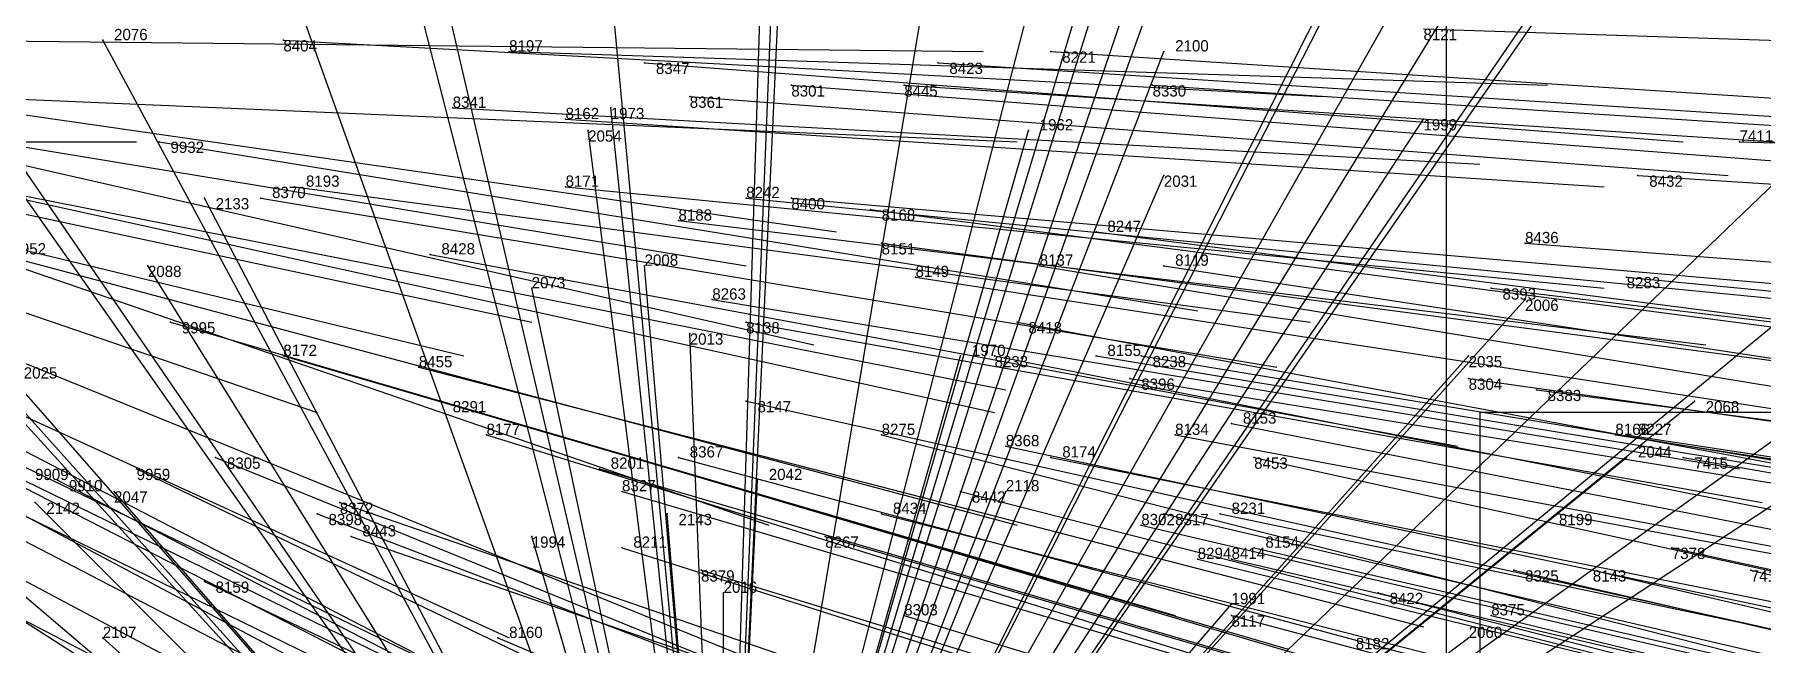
# Model space of a CAD drawing. Extents: x -0.5 to 0.59, y -0.5 to 0.59.
# Drawn here: x 0.103 to 0.256, y -0.0596 to -0.0055 of the extents above; entities that cross this region are included whole.
import ezdxf

# ---------------------------------------------------------------- set-up
doc = ezdxf.new("R2010")
doc.units = 0
for name, color, linetype in [('Clients', 3, 'CONTINUOUS'), ('Facilities', 3, 'CONTINUOUS'), ('Facilities_lines', 3, 'CONTINUOUS'), ('Min_max_boxes', 1, 'CONTINUOUS'), ('Normals', 1, 'CONTINUOUS'), ('Source_points', 5, 'CONTINUOUS'), ('Text', 3, 'CONTINUOUS')]:
    doc.layers.add(name, color=color, linetype=linetype)

msp = doc.modelspace()

# ---------------------------------------------------------------- linework, layer by layer
at = {"layer": 'Clients', "color": 5}
for p in [(0.109, -0.006, -1.25), (0.203, -0.007, -1.25), (0.154, -0.012, -1.25), (0.226, -0.013, -1.25), (0.152, -0.014, -1.25), (0.191, -0.014, -1.25), (0.203, -0.018, -1.25), (0.118, -0.02, -1.25), (0.113, -0.026, -1.25), (0.157, -0.026, -1.25), (0.147, -0.028, -1.25), (0.235, -0.029, -1.25), (0.161, -0.032, -1.25), (0.185, -0.034, -1.25), (0.23, -0.034, -1.25), (0.25, -0.038, -1.25), (0.244, -0.043, -1.25), (0.167, -0.045, -1.25), (0.103, -0.047, -1.25), (0.11, -0.046, -1.25), (0.189, -0.046, -1.25), (0.159, -0.048, -1.25), (0.147, -0.05, -1.25), (0.164, -0.055, -1.25), (0.209, -0.056, -1.25), (0.109, -0.059, -1.25), (0.23, -0.059, -1.25)]:
    msp.add_point(p, dxfattribs=at)
at = {"layer": 'Facilities', "color": 3}
for p in [(0.125, -0.006, -0.312), (0.145, -0.007, -0.362), (0.193, -0.007, -0.483), (0.157, -0.008, -0.393), (0.183, -0.008, -0.459), (0.17, -0.01, -0.425), (0.18, -0.01, -0.45), (0.202, -0.01, -0.505), (0.14, -0.012, -0.35), (0.161, -0.011, -0.402), (0.15, -0.013, -0.376), (0.114, -0.015, -0.288), (0.254, -0.015, -0.635), (0.245, -0.018, -0.614), (0.126, -0.019, -0.319), (0.15, -0.019, -0.378), (0.123, -0.02, -0.312), (0.166, -0.02, -0.417), (0.17, -0.02, -0.428), (0.177, -0.021, -0.446), (0.16, -0.022, -0.403), (0.178, -0.024, -0.448), (0.197, -0.023, -0.497), (0.235, -0.024, -0.59), (0.138, -0.025, -0.351), (0.192, -0.026, -0.484), (0.203, -0.026, -0.512), (0.181, -0.027, -0.457), (0.244, -0.027, -0.613), (0.163, -0.029, -0.413), (0.232, -0.028, -0.585), (0.115, -0.031, -0.298), (0.166, -0.031, -0.422), (0.19, -0.031, -0.482), (0.125, -0.034, -0.323), (0.137, -0.035, -0.352), (0.188, -0.034, -0.477), (0.197, -0.034, -0.5), (0.201, -0.034, -0.51), (0.2, -0.036, -0.509), (0.23, -0.036, -0.581), (0.139, -0.038, -0.36), (0.166, -0.038, -0.426), (0.236, -0.037, -0.598), (0.143, -0.041, -0.371), (0.178, -0.041, -0.456), (0.204, -0.041, -0.519), (0.209, -0.04, -0.533), (0.243, -0.041, -0.615), (0.244, -0.041, -0.619), (0.189, -0.042, -0.483), (0.112, -0.044, -0.3), (0.119, -0.043, -0.318), (0.153, -0.044, -0.398), (0.16, -0.043, -0.415), (0.193, -0.043, -0.494), (0.211, -0.043, -0.538), (0.249, -0.043, -0.633), (0.105, -0.045, -0.286), (0.13, -0.047, -0.346), (0.155, -0.046, -0.404), (0.185, -0.046, -0.478), (0.128, -0.048, -0.343), (0.178, -0.048, -0.461), (0.203, -0.048, -0.522), (0.208, -0.048, -0.534), (0.238, -0.048, -0.607), (0.131, -0.05, -0.351), (0.173, -0.05, -0.449), (0.201, -0.049, -0.516), (0.155, -0.051, -0.409), (0.206, -0.052, -0.531), (0.209, -0.052, -0.538), (0.211, -0.051, -0.543), (0.248, -0.051, -0.633), (0.162, -0.053, -0.425), (0.234, -0.053, -0.6), (0.241, -0.053, -0.616), (0.255, -0.053, -0.65), (0.118, -0.054, -0.326), (0.222, -0.055, -0.572), (0.18, -0.057, -0.472), (0.209, -0.057, -0.542), (0.232, -0.057, -0.597), (0.144, -0.059, -0.389)]:
    msp.add_point(p, dxfattribs=at)
at = {"layer": 'Facilities_lines', "color": 3}
for q in [(0.21, 0.039, -1.25), (0.215, 0.034, -1.25), (0.236, 0.033, -1.25), (0.168, 0.022, -1.25), (0.197, 0.02, -1.25), (0.251, 0.019, -1.25), (0.185, 0.017, -1.25), (0.24, 0.016, -1.25), (0.169, 0.016, -1.25), (0.153, 0.01, -1.25), (0.137, 0.008, -1.25), (0.222, 0.007, -1.25), (0.086, 0.006, -1.25), (0.135, 0.005, -1.25), (0.243, 0.006, -1.25), (0.202, 0.004, -1.25), (0.125, 0.001, -1.25), (0.169, 0, -1.25), (0.196, -0.001, -1.25), (0.224, -0.002, -1.25), (0.109, -0.006, -1.25), (0.093, -0.007, -1.25), (0.203, -0.007, -1.25), (0.154, -0.012, -1.25), (0.263, -0.013, -1.25), (0.226, -0.013, -1.25), (0.152, -0.014, -1.25), (0.191, -0.014, -1.25), (0.203, -0.018, -1.25), (0.085, -0.02, -1.25), (0.118, -0.02, -1.25), (0.267, -0.023, -1.25), (0.113, -0.026, -1.25), (0.157, -0.026, -1.25), (0.07, -0.028, -1.25), (0.147, -0.028, -1.25), (0.235, -0.029, -1.25), (0.093, -0.03, -1.25), (0.273, -0.03, -1.25), (0.161, -0.032, -1.25), (0.185, -0.034, -1.25), (0.23, -0.034, -1.25), (0.101, -0.036, -1.25), (0.271, -0.038, -1.25), (0.25, -0.038, -1.25), (0.244, -0.043, -1.25), (0.167, -0.045, -1.25), (0.103, -0.047, -1.25), (0.11, -0.046, -1.25), (0.189, -0.046, -1.25), (0.159, -0.048, -1.25), (0.147, -0.05, -1.25), (0.164, -0.055, -1.25), (0.209, -0.056, -1.25), (0.109, -0.059, -1.25), (0.23, -0.059, -1.25)]:
    msp.add_line((0.164, -0.108, -1.25), q, dxfattribs=at)
at = {"layer": 'Min_max_boxes', "color": 1}
for p, q in [((0.228, 0.21, -1.25), (0.228, -0.077, -1.25)), ((0.228, 0.21, -1.25), (0.228, -0.077, -1.25)), ((0.421, -0.039, -1.25), (0.231, -0.039, -1.25)), ((0.231, -0.039, -1.25), (0.231, -0.312, -1.25)), ((0.421, -0.039, -1.25), (0.231, -0.039, -1.25)), ((0.231, -0.039, -1.25), (0.231, -0.312, -1.25)), ((0.231, -0.039, -1.25), (0.231, -0.039, -1.25))]:
    msp.add_line(p, q, dxfattribs=at)
at = {"layer": 'Normals', "color": 1}
for p, q in [((0.095, -0.006, -0.238), (0.187, -0.007, -0.199)), ((0.109, -0.006, -1.25), (0.109, -0.006, -1.15)), ((0.125, -0.006, -0.312), (0.217, -0.011, -0.273)), ((0.226, -0.005, -0.564), (0.318, -0.008, -0.526)), ((0.145, -0.007, -0.362), (0.237, -0.01, -0.324)), ((0.193, -0.007, -0.483), (0.286, -0.013, -0.446)), ((0.203, -0.007, -1.25), (0.203, -0.007, -1.15)), ((0.157, -0.008, -0.393), (0.249, -0.015, -0.355)), ((0.183, -0.008, -0.459), (0.276, -0.014, -0.421)), ((0.084, -0.01, -0.212), (0.174, -0.023, -0.171)), ((0.17, -0.01, -0.425), (0.261, -0.017, -0.386)), ((0.18, -0.01, -0.45), (0.272, -0.016, -0.413)), ((0.202, -0.01, -0.505), (0.295, -0.016, -0.469)), ((0.046, -0.011, -0.118), (0.128, -0.039, -0.069)), ((0.058, -0.012, -0.149), (0.147, -0.031, -0.106)), ((0.075, -0.011, -0.191), (0.166, -0.026, -0.15)), ((0.096, -0.011, -0.242), (0.19, -0.015, -0.206)), ((0.14, -0.012, -0.35), (0.231, -0.017, -0.311)), ((0.154, -0.012, -1.25), (0.154, -0.012, -1.15)), ((0.161, -0.011, -0.402), (0.253, -0.018, -0.366)), ((0.054, -0.013, -0.14), (0.141, -0.034, -0.094)), ((0.084, -0.013, -0.212), (0.172, -0.033, -0.169)), ((0.15, -0.013, -0.376), (0.242, -0.019, -0.339)), ((0.226, -0.013, -1.25), (0.226, -0.013, -1.15)), ((0.017, -0.015, -0.056), (0.112, -0.015, -0.027)), ((0.114, -0.015, -0.288), (0.206, -0.03, -0.251)), ((0.152, -0.014, -1.25), (0.152, -0.014, -1.15)), ((0.191, -0.014, -1.25), (0.191, -0.014, -1.15)), ((0.254, -0.015, -0.635), (0.347, -0.018, -0.599)), ((0.203, -0.018, -1.25), (0.203, -0.018, -1.15)), ((0.245, -0.018, -0.614), (0.338, -0.024, -0.577)), ((0.081, -0.019, -0.209), (0.168, -0.049, -0.168)), ((0.097, -0.019, -0.246), (0.188, -0.039, -0.21)), ((0.098, -0.019, -0.249), (0.189, -0.037, -0.213)), ((0.126, -0.019, -0.319), (0.216, -0.031, -0.277)), ((0.15, -0.019, -0.378), (0.242, -0.028, -0.34)), ((0.062, -0.021, -0.163), (0.145, -0.059, -0.122)), ((0.118, -0.02, -1.25), (0.118, -0.02, -1.15)), ((0.123, -0.02, -0.312), (0.213, -0.035, -0.271)), ((0.166, -0.02, -0.417), (0.258, -0.029, -0.38)), ((0.17, -0.02, -0.428), (0.262, -0.028, -0.389)), ((0.177, -0.021, -0.446), (0.269, -0.033, -0.408)), ((0.16, -0.022, -0.403), (0.251, -0.033, -0.365)), ((0.048, -0.023, -0.132), (0.12, -0.069, -0.081)), ((0.178, -0.024, -0.448), (0.269, -0.036, -0.41)), ((0.197, -0.023, -0.497), (0.29, -0.035, -0.46)), ((0.235, -0.024, -0.59), (0.327, -0.031, -0.552)), ((0.063, -0.025, -0.17), (0.146, -0.065, -0.13)), ((0.1, -0.025, -0.258), (0.19, -0.049, -0.222)), ((0.113, -0.026, -1.25), (0.113, -0.026, -1.15)), ((0.138, -0.025, -0.351), (0.229, -0.042, -0.314)), ((0.157, -0.026, -1.25), (0.157, -0.026, -1.15)), ((0.192, -0.026, -0.484), (0.283, -0.041, -0.446)), ((0.203, -0.026, -0.512), (0.295, -0.04, -0.475)), ((0.181, -0.027, -0.457), (0.272, -0.041, -0.419)), ((0.244, -0.027, -0.613), (0.336, -0.036, -0.575)), ((0.147, -0.028, -1.25), (0.147, -0.028, -1.15)), ((0.163, -0.029, -0.413), (0.254, -0.044, -0.374)), ((0.232, -0.028, -0.585), (0.324, -0.039, -0.548)), ((0.235, -0.029, -1.25), (0.235, -0.029, -1.15)), ((0.057, -0.03, -0.161), (0.138, -0.073, -0.12)), ((0.082, -0.032, -0.218), (0.163, -0.074, -0.179)), ((0.115, -0.031, -0.298), (0.204, -0.057, -0.259)), ((0.161, -0.032, -1.25), (0.161, -0.032, -1.15)), ((0.166, -0.031, -0.422), (0.256, -0.047, -0.382)), ((0.19, -0.031, -0.482), (0.281, -0.048, -0.445)), ((0.071, -0.033, -0.194), (0.153, -0.073, -0.156)), ((0.098, -0.033, -0.258), (0.184, -0.068, -0.221)), ((0.125, -0.034, -0.323), (0.214, -0.06, -0.285)), ((0.137, -0.035, -0.352), (0.226, -0.058, -0.314)), ((0.185, -0.034, -1.25), (0.185, -0.034, -1.15)), ((0.188, -0.034, -0.477), (0.279, -0.052, -0.441)), ((0.197, -0.034, -0.5), (0.288, -0.049, -0.462)), ((0.201, -0.034, -0.51), (0.292, -0.049, -0.472)), ((0.23, -0.034, -1.25), (0.23, -0.034, -1.15)), ((0.2, -0.036, -0.509), (0.292, -0.051, -0.471)), ((0.23, -0.036, -0.581), (0.322, -0.049, -0.544)), ((0.139, -0.038, -0.36), (0.227, -0.064, -0.321)), ((0.166, -0.038, -0.426), (0.256, -0.058, -0.387)), ((0.236, -0.037, -0.598), (0.328, -0.049, -0.56)), ((0.25, -0.038, -1.25), (0.25, -0.038, -1.15)), ((0.089, -0.039, -0.244), (0.171, -0.081, -0.203)), ((0.082, -0.04, -0.228), (0.163, -0.082, -0.187)), ((0.143, -0.041, -0.371), (0.23, -0.068, -0.332)), ((0.178, -0.041, -0.456), (0.268, -0.064, -0.42)), ((0.204, -0.041, -0.519), (0.295, -0.058, -0.481)), ((0.209, -0.04, -0.533), (0.301, -0.058, -0.496)), ((0.243, -0.041, -0.615), (0.334, -0.055, -0.578)), ((0.244, -0.041, -0.619), (0.336, -0.055, -0.582)), ((0.189, -0.042, -0.483), (0.279, -0.061, -0.444)), ((0.112, -0.044, -0.3), (0.195, -0.084, -0.263)), ((0.119, -0.043, -0.318), (0.205, -0.078, -0.28)), ((0.153, -0.044, -0.398), (0.242, -0.07, -0.361)), ((0.16, -0.043, -0.415), (0.249, -0.067, -0.376)), ((0.193, -0.043, -0.494), (0.283, -0.061, -0.456)), ((0.211, -0.043, -0.538), (0.302, -0.063, -0.501)), ((0.244, -0.043, -1.25), (0.244, -0.043, -1.15)), ((0.249, -0.043, -0.633), (0.341, -0.059, -0.596)), ((0.102, -0.045, -0.28), (0.186, -0.086, -0.243)), ((0.105, -0.045, -0.286), (0.188, -0.088, -0.25)), ((0.167, -0.045, -1.25), (0.167, -0.045, -1.15)), ((0.08, -0.046, -0.231), (0.161, -0.088, -0.19)), ((0.098, -0.046, -0.27), (0.179, -0.089, -0.231)), ((0.103, -0.047, -1.25), (0.103, -0.047, -1.15)), ((0.11, -0.046, -1.25), (0.11, -0.046, -1.15)), ((0.13, -0.047, -0.346), (0.217, -0.077, -0.307)), ((0.155, -0.046, -0.404), (0.243, -0.072, -0.366)), ((0.185, -0.046, -0.478), (0.275, -0.069, -0.439)), ((0.189, -0.046, -1.25), (0.189, -0.046, -1.15)), ((0.128, -0.048, -0.343), (0.214, -0.081, -0.303)), ((0.159, -0.048, -1.25), (0.159, -0.048, -1.15)), ((0.178, -0.048, -0.461), (0.268, -0.071, -0.425)), ((0.203, -0.048, -0.522), (0.293, -0.069, -0.484)), ((0.208, -0.048, -0.534), (0.299, -0.067, -0.498)), ((0.238, -0.048, -0.607), (0.329, -0.065, -0.57)), ((0.131, -0.05, -0.351), (0.218, -0.08, -0.312)), ((0.147, -0.05, -1.25), (0.147, -0.05, -1.15)), ((0.173, -0.05, -0.449), (0.262, -0.076, -0.412)), ((0.201, -0.049, -0.516), (0.291, -0.07, -0.478)), ((0.155, -0.051, -0.409), (0.243, -0.079, -0.371)), ((0.206, -0.052, -0.531), (0.296, -0.074, -0.494)), ((0.209, -0.052, -0.538), (0.299, -0.073, -0.501)), ((0.211, -0.051, -0.543), (0.302, -0.072, -0.506)), ((0.248, -0.051, -0.633), (0.339, -0.071, -0.596)), ((0.162, -0.053, -0.425), (0.25, -0.08, -0.387)), ((0.234, -0.053, -0.6), (0.325, -0.074, -0.563)), ((0.241, -0.053, -0.616), (0.331, -0.074, -0.578)), ((0.255, -0.053, -0.65), (0.345, -0.074, -0.612)), ((0.118, -0.054, -0.326), (0.202, -0.094, -0.287)), ((0.164, -0.055, -1.25), (0.164, -0.055, -1.15)), ((0.222, -0.055, -0.572), (0.312, -0.078, -0.536)), ((0.209, -0.056, -1.25), (0.209, -0.056, -1.15)), ((0.18, -0.057, -0.472), (0.268, -0.084, -0.434)), ((0.209, -0.057, -0.542), (0.299, -0.081, -0.504)), ((0.232, -0.057, -0.597), (0.322, -0.079, -0.56)), ((0.109, -0.059, -1.25), (0.109, -0.059, -1.15)), ((0.144, -0.059, -0.389), (0.23, -0.095, -0.352)), ((0.23, -0.059, -1.25), (0.23, -0.059, -1.15))]:
    msp.add_line(p, q, dxfattribs=at)
at = {"layer": 'Source_points', "color": 5}
for p in [(0.109, -0.006, -1.25), (0.125, -0.006, -0.312), (0.145, -0.007, -0.362), (0.193, -0.007, -0.483), (0.203, -0.007, -1.25), (0.157, -0.008, -0.393), (0.183, -0.008, -0.459), (0.17, -0.01, -0.425), (0.18, -0.01, -0.45), (0.202, -0.01, -0.505), (0.14, -0.012, -0.35), (0.154, -0.012, -1.25), (0.161, -0.011, -0.402), (0.15, -0.013, -0.376), (0.226, -0.013, -1.25), (0.114, -0.015, -0.288), (0.152, -0.014, -1.25), (0.191, -0.014, -1.25), (0.254, -0.015, -0.635), (0.203, -0.018, -1.25), (0.245, -0.018, -0.614), (0.126, -0.019, -0.319), (0.15, -0.019, -0.378), (0.118, -0.02, -1.25), (0.123, -0.02, -0.312), (0.166, -0.02, -0.417), (0.17, -0.02, -0.428), (0.177, -0.021, -0.446), (0.16, -0.022, -0.403), (0.178, -0.024, -0.448), (0.197, -0.023, -0.497), (0.235, -0.024, -0.59), (0.113, -0.026, -1.25), (0.138, -0.025, -0.351), (0.157, -0.026, -1.25), (0.192, -0.026, -0.484), (0.203, -0.026, -0.512), (0.181, -0.027, -0.457), (0.244, -0.027, -0.613), (0.147, -0.028, -1.25), (0.163, -0.029, -0.413), (0.232, -0.028, -0.585), (0.235, -0.029, -1.25), (0.115, -0.031, -0.298), (0.161, -0.032, -1.25), (0.166, -0.031, -0.422), (0.19, -0.031, -0.482), (0.125, -0.034, -0.323), (0.137, -0.035, -0.352), (0.185, -0.034, -1.25), (0.188, -0.034, -0.477), (0.197, -0.034, -0.5), (0.201, -0.034, -0.51), (0.23, -0.034, -1.25), (0.2, -0.036, -0.509), (0.23, -0.036, -0.581), (0.139, -0.038, -0.36), (0.166, -0.038, -0.426), (0.236, -0.037, -0.598), (0.25, -0.038, -1.25), (0.143, -0.041, -0.371), (0.178, -0.041, -0.456), (0.204, -0.041, -0.519), (0.209, -0.04, -0.533), (0.243, -0.041, -0.615), (0.244, -0.041, -0.619), (0.189, -0.042, -0.483), (0.112, -0.044, -0.3), (0.119, -0.043, -0.318), (0.153, -0.044, -0.398), (0.16, -0.043, -0.415), (0.193, -0.043, -0.494), (0.211, -0.043, -0.538), (0.244, -0.043, -1.25), (0.249, -0.043, -0.633), (0.105, -0.045, -0.286), (0.167, -0.045, -1.25), (0.103, -0.047, -1.25), (0.11, -0.046, -1.25), (0.13, -0.047, -0.346), (0.155, -0.046, -0.404), (0.185, -0.046, -0.478), (0.189, -0.046, -1.25), (0.128, -0.048, -0.343), (0.159, -0.048, -1.25), (0.178, -0.048, -0.461), (0.203, -0.048, -0.522), (0.208, -0.048, -0.534), (0.238, -0.048, -0.607), (0.131, -0.05, -0.351), (0.147, -0.05, -1.25), (0.173, -0.05, -0.449), (0.201, -0.049, -0.516), (0.155, -0.051, -0.409), (0.206, -0.052, -0.531), (0.209, -0.052, -0.538), (0.211, -0.051, -0.543), (0.248, -0.051, -0.633), (0.162, -0.053, -0.425), (0.234, -0.053, -0.6), (0.241, -0.053, -0.616), (0.255, -0.053, -0.65), (0.118, -0.054, -0.326), (0.164, -0.055, -1.25), (0.222, -0.055, -0.572), (0.209, -0.056, -1.25), (0.18, -0.057, -0.472), (0.209, -0.057, -0.542), (0.232, -0.057, -0.597), (0.109, -0.059, -1.25), (0.144, -0.059, -0.389), (0.23, -0.059, -1.25)]:
    msp.add_point(p, dxfattribs=at)

# ---------------------------------------------------------------- texts
at = {"layer": 'Text', "color": 3}
for s, p in [('2076', (0.11, -0.006, -1.25)), ('8404', (0.125, -0.007, -0.312)), ('8197', (0.145, -0.007, -0.362)), ('2100', (0.204, -0.007, -1.25)), ('8121', (0.226, -0.006, -0.564)), ('8221', (0.194, -0.008, -0.483)), ('8347', (0.158, -0.009, -0.393)), ('8423', (0.184, -0.009, -0.459)), ('8301', (0.17, -0.011, -0.425)), ('8445', (0.18, -0.011, -0.45)), ('8330', (0.202, -0.011, -0.505)), ('8341', (0.14, -0.012, -0.35)), ('8162', (0.15, -0.013, -0.376)), ('1973', (0.154, -0.013, -1.25)), ('8361', (0.161, -0.012, -0.402)), ('1962', (0.192, -0.014, -1.25)), ('1999', (0.226, -0.014, -1.25)), ('9932', (0.115, -0.016, -0.288)), ('2054', (0.152, -0.015, -1.25)), ('7411', (0.254, -0.015, -0.635)), ('8193', (0.127, -0.019, -0.319)), ('8171', (0.15, -0.019, -0.378)), ('2031', (0.203, -0.019, -1.25)), ('8432', (0.246, -0.019, -0.614)), ('8370', (0.124, -0.02, -0.312)), ('8242', (0.166, -0.02, -0.417)), ('2133', (0.119, -0.021, -1.25)), ('8188', (0.16, -0.022, -0.403)), ('8400', (0.17, -0.021, -0.428)), ('8168', (0.178, -0.022, -0.446)), ('8247', (0.198, -0.023, -0.497)), ('9952', (0.101, -0.025, -0.258)), ('8428', (0.139, -0.025, -0.351)), ('8151', (0.178, -0.025, -0.448)), ('8436', (0.235, -0.024, -0.59)), ('2088', (0.113, -0.027, -1.25)), ('2008', (0.157, -0.026, -1.25)), ('8149', (0.181, -0.027, -0.457)), ('8137', (0.192, -0.026, -0.484)), ('8119', (0.204, -0.026, -0.512)), ('2073', (0.147, -0.028, -1.25)), ('8283', (0.244, -0.028, -0.613)), ('8263', (0.163, -0.029, -0.413)), ('8393', (0.233, -0.029, -0.585)), ('2006', (0.235, -0.03, -1.25)), ('9995', (0.116, -0.032, -0.298)), ('2013', (0.161, -0.033, -1.25)), ('8138', (0.166, -0.032, -0.422)), ('8418', (0.191, -0.032, -0.482)), ('8172', (0.125, -0.034, -0.323)), ('1970', (0.186, -0.034, -1.25)), ('8155', (0.198, -0.034, -0.5)), ('2025', (0.102, -0.036, -1.25)), ('8455', (0.137, -0.035, -0.352)), ('8233', (0.188, -0.035, -0.477)), ('8238', (0.202, -0.035, -0.51)), ('2035', (0.23, -0.035, -1.25)), ('8396', (0.201, -0.037, -0.509)), ('8304', (0.23, -0.037, -0.581)), ('8291', (0.14, -0.039, -0.36)), ('8147', (0.167, -0.039, -0.426)), ('8383', (0.237, -0.038, -0.598)), ('2068', (0.251, -0.039, -1.25)), ('8153', (0.21, -0.04, -0.533)), ('8177', (0.143, -0.041, -0.371)), ('8275', (0.178, -0.041, -0.456)), ('8368', (0.189, -0.042, -0.483)), ('8134', (0.204, -0.041, -0.519)), ('8166', (0.243, -0.041, -0.615)), ('8227', (0.245, -0.041, -0.619)), ('8367', (0.161, -0.043, -0.415)), ('8174', (0.194, -0.043, -0.494)), ('2044', (0.245, -0.043, -1.25)), ('9909', (0.103, -0.045, -0.28)), ('9959', (0.112, -0.045, -0.3)), ('8305', (0.12, -0.044, -0.318)), ('8201', (0.154, -0.044, -0.398)), ('2042', (0.168, -0.045, -1.25)), ('8453', (0.211, -0.044, -0.538)), ('7415', (0.25, -0.044, -0.633)), ('9910', (0.106, -0.046, -0.286)), ('8327', (0.155, -0.046, -0.404)), ('2118', (0.189, -0.046, -1.25)), ('2142', (0.104, -0.048, -1.25)), ('2047', (0.11, -0.047, -1.25)), ('8372', (0.13, -0.048, -0.346)), ('8434', (0.179, -0.048, -0.461)), ('8442', (0.186, -0.047, -0.478)), ('8231', (0.209, -0.048, -0.534)), ('8398', (0.129, -0.049, -0.343)), ('2143', (0.16, -0.049, -1.25)), ('8302', (0.201, -0.049, -0.516)), ('8317', (0.204, -0.049, -0.522)), ('8199', (0.238, -0.049, -0.607)), ('8443', (0.132, -0.05, -0.351)), ('1994', (0.147, -0.051, -1.25)), ('8211', (0.156, -0.051, -0.409)), ('8267', (0.173, -0.051, -0.449)), ('8154', (0.212, -0.051, -0.543)), ('8294', (0.206, -0.052, -0.531)), ('8414', (0.209, -0.052, -0.538)), ('7378', (0.248, -0.052, -0.633)), ('8379', (0.162, -0.054, -0.425)), ('8325', (0.235, -0.054, -0.6)), ('8143', (0.241, -0.054, -0.616)), ('7416', (0.255, -0.054, -0.65)), ('8159', (0.119, -0.055, -0.326)), ('2016', (0.164, -0.055, -1.25)), ('1991', (0.209, -0.056, -1.25)), ('8422', (0.223, -0.056, -0.572)), ('8303', (0.18, -0.057, -0.472)), ('8375', (0.232, -0.057, -0.597)), ('2107', (0.109, -0.059, -1.25)), ('8160', (0.145, -0.059, -0.389)), ('8117', (0.209, -0.058, -0.542)), ('2060', (0.23, -0.059, -1.25)), ('8182', (0.22, -0.06, -0.568))]:
    msp.add_text(s, height=0.001, dxfattribs=at).set_placement(p)

doc.saveas('drawing.dxf')
